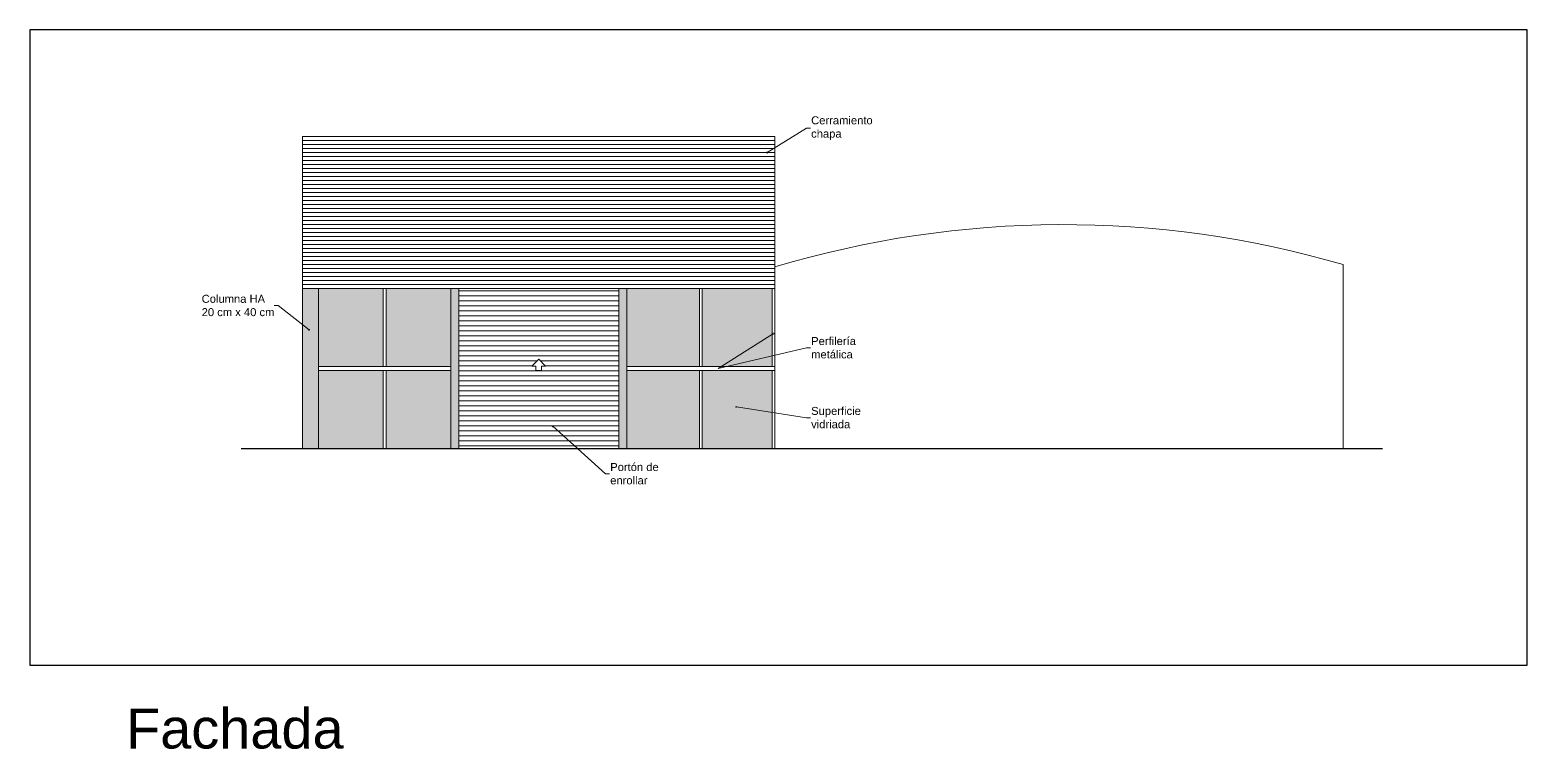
# Model space of a CAD drawing. Header units: millimetres. Extents: x 265 to 853, y -178 to 32.
# Drawn here: x 745.4 to 782.81, y -177.9 to -159.91 of the extents above; entities that cross this region are included whole.
import ezdxf
from ezdxf import colors
from ezdxf.entities.mleader import LeaderData, LeaderLine
from ezdxf.math import Vec2, Vec3

# ---------------------------------------------------------------- set-up
doc = ezdxf.new("R2010")
doc.units = ezdxf.units.MM
doc.header["$LTSCALE"] = 0.1
doc.header["$MEASUREMENT"] = 0
doc.linetypes.add('CONTINUA', pattern=[200, 100, 100])
for name, color, linetype, lineweight in [('00_ARQ_CHAPA', 4, 'CONTINUA', 13), ('00_ARQ_HORMIGON', 2, 'CONTINUA', 20), ('00_ARQ_VIDRIO', 4, 'CONTINUA', 20), ('00_ARQ_VISTA ADELANTE', 1, 'CONTINUA', 30), ('00_ARQ_VISTA ATRAS', 5, 'CONTINUA', 20), ('00_EST_TEXTO', 6, 'Continuous', 9), ('00_EST_Viga_Montante', 5, 'Continuous', 20)]:
    doc.layers.add(name, color=color, linetype=linetype, lineweight=lineweight)
doc.layers.add('00_EST_EXISTENTE', color=8, linetype='Continuous', lineweight=20, transparency=0.5)
doc.layers.add('00_EST_NoImprimir', color=1, linetype='Continuous', plot=False)
doc.styles.add('Arial1_50', font='arial.ttf', dxfattribs={"height": 0.05})
doc.styles.add('Arial20', font='arial.ttf', dxfattribs={"height": 0.2})

# ---------------------------------------------------------------- blocks, each defined once
blk = doc.blocks.new('_DotSmall')
at = {"color": 0, "linetype": 'ByBlock', "const_width": 0.5}
blk.add_lwpolyline([(-0.0625, 0, 1), (0.0625, 0, 1)], format="xyb", close=True, dxfattribs=at)

msp = doc.modelspace()

# ---------------------------------------------------------------- hatches: boundary and pattern name
at = {"layer": '00_ARQ_HORMIGON', "true_color": 0x9b9897, "transparency": 33554508}
h = msp.add_hatch(color=253, dxfattribs=at)
h.dxf.hatch_style = 1
h.paths.add_polyline_path([(752.616, -166.383), (752.216, -166.383), (752.216, -170.383), (752.616, -170.383)])
h = msp.add_hatch(color=253, dxfattribs=at)
h.dxf.hatch_style = 1
h.paths.add_polyline_path([(756.116, -166.383), (755.916, -166.383), (755.916, -170.383), (756.116, -170.383)])
h.paths.add_polyline_path([(760.116, -170.383), (760.316, -170.383), (760.316, -166.383), (760.116, -166.383)])
at = {"layer": '00_ARQ_VIDRIO', "true_color": 0x91f2ed, "transparency": 33554470}
h = msp.add_hatch(color=121, dxfattribs=at)
h.dxf.hatch_style = 1
h.paths.add_polyline_path([(752.616, -168.333), (754.231, -168.333), (754.231, -166.383), (752.616, -166.383)])
h.paths.add_polyline_path([(754.301, -168.333), (755.916, -168.333), (755.916, -166.383), (754.301, -166.383)])
h.paths.add_polyline_path([(754.301, -170.383), (755.916, -170.383), (755.916, -168.433), (754.301, -168.433)])
h.paths.add_polyline_path([(754.231, -168.433), (752.616, -168.433), (752.616, -170.383), (754.231, -170.383)])
h.paths.add_polyline_path([(760.316, -170.383), (762.131, -170.383), (762.131, -168.433), (760.316, -168.433)])
h.paths.add_polyline_path([(762.131, -168.333), (762.131, -166.383), (760.316, -166.383), (760.316, -168.333)])
h.paths.add_polyline_path([(762.201, -168.333), (763.946, -168.333), (763.946, -166.383), (762.201, -166.383)])
h.paths.add_polyline_path([(762.201, -168.433), (762.201, -170.383), (763.946, -170.383), (763.946, -168.433)])
at = {"layer": '00_ARQ_VISTA ATRAS', "true_color": 0x9b9897, "transparency": 33554559}
h = msp.add_hatch(dxfattribs=at)
h.set_pattern_fill('ANSI31', color=253, angle=135)
h.set_pattern_definition([(180, (0, -27.31411), (-1e-17, -0.125), [])])
h.paths.add_polyline_path([(756.116, -170.383), (760.116, -170.383), (760.116, -166.383), (756.116, -166.383)])
h.paths.add_polyline_path([(757.946, -168.323), (758.116, -168.148), (758.286, -168.323), (758.186, -168.323), (758.186, -168.427), (758.046, -168.427), (758.046, -168.323)], flags=16)

# ---------------------------------------------------------------- linework, layer by layer
at = {"layer": '00_ARQ_CHAPA'}
for p, q in [((764.016, -162.683), (752.216, -162.683)), ((764.016, -162.783), (752.216, -162.783)), ((764.016, -162.883), (752.216, -162.883)), ((764.016, -162.983), (752.216, -162.983)), ((764.016, -163.083), (752.216, -163.083)), ((764.016, -163.183), (752.216, -163.183)), ((764.016, -163.283), (752.216, -163.283)), ((764.016, -163.383), (752.216, -163.383)), ((764.016, -163.483), (752.216, -163.483)), ((764.016, -163.583), (752.216, -163.583)), ((764.016, -163.683), (752.216, -163.683)), ((764.016, -163.783), (752.216, -163.783)), ((764.016, -163.883), (752.216, -163.883)), ((764.016, -163.983), (752.216, -163.983)), ((764.016, -164.083), (752.216, -164.083)), ((764.016, -164.183), (752.216, -164.183)), ((764.016, -164.283), (752.216, -164.283)), ((764.016, -164.383), (752.216, -164.383)), ((764.016, -164.483), (752.216, -164.483)), ((764.016, -164.583), (752.216, -164.583)), ((764.016, -164.683), (752.216, -164.683)), ((764.016, -164.783), (752.216, -164.783)), ((764.016, -164.883), (752.216, -164.883)), ((764.016, -164.983), (752.216, -164.983)), ((764.016, -165.083), (752.216, -165.083)), ((764.016, -165.183), (752.216, -165.183)), ((764.016, -165.283), (752.216, -165.283)), ((764.016, -165.383), (752.216, -165.383)), ((764.016, -165.483), (752.216, -165.483)), ((764.016, -165.583), (752.216, -165.583)), ((764.016, -165.683), (752.216, -165.683)), ((764.016, -165.783), (752.216, -165.783)), ((764.016, -165.883), (752.216, -165.883)), ((764.016, -165.983), (752.216, -165.983)), ((764.016, -166.083), (752.216, -166.083)), ((764.016, -166.183), (752.216, -166.183)), ((764.016, -166.283), (752.216, -166.283))]:
    msp.add_line(p, q, dxfattribs=at)
at = {"layer": '00_ARQ_VISTA ADELANTE'}
msp.add_line((750.682, -170.383), (779.195, -170.383), dxfattribs=at)
at = {"layer": '00_ARQ_VISTA ATRAS'}
for p, q in [((752.216, -162.583), (764.016, -162.583)), ((752.216, -170.383), (752.216, -162.583)), ((764.016, -164.583), (764.016, -162.583)), ((764.016, -170.383), (764.016, -164.354)), ((764.016, -166.383), (752.216, -166.383)), ((752.616, -166.383), (752.616, -170.383)), ((754.231, -166.383), (754.231, -168.333)), ((754.301, -166.383), (754.301, -168.333)), ((755.916, -166.383), (755.916, -170.383)), ((756.116, -166.383), (756.116, -170.383)), ((756.116, -166.383), (760.116, -166.383)), ((760.116, -166.383), (760.116, -170.383)), ((760.316, -166.383), (760.316, -170.383)), ((762.131, -166.383), (762.131, -168.333)), ((762.201, -166.383), (762.201, -168.333)), ((763.946, -168.333), (763.946, -166.383)), ((758.116, -168.148), (757.946, -168.323)), ((758.116, -168.148), (758.286, -168.323)), ((752.616, -168.333), (755.916, -168.333)), ((752.616, -168.433), (755.916, -168.433)), ((754.231, -168.433), (754.231, -170.383)), ((754.301, -168.433), (754.301, -170.383)), ((757.946, -168.323), (758.046, -168.323)), ((758.046, -168.323), (758.046, -168.427)), ((758.046, -168.427), (758.186, -168.427)), ((758.186, -168.323), (758.286, -168.323)), ((758.186, -168.323), (758.186, -168.427)), ((760.316, -168.333), (764.016, -168.333)), ((760.316, -168.433), (764.016, -168.433)), ((762.131, -168.433), (762.131, -170.383)), ((762.201, -168.433), (762.201, -170.383)), ((763.946, -170.383), (763.946, -168.433))]:
    msp.add_line(p, q, dxfattribs=at)
at = {"layer": '00_EST_EXISTENTE'}
msp.add_line((778.216, -170.383), (778.216, -165.783), dxfattribs=at)
msp.add_arc((771.216, -189.783), 25, 73.7398, 106.7383, dxfattribs=at)
at = {"layer": '00_EST_NoImprimir'}
msp.add_lwpolyline([(745.404, -175.802), (782.809, -175.802), (782.809, -159.915), (745.404, -159.915)], close=True, dxfattribs=at)
at = {"layer": '00_EST_Viga_Montante'}
msp.add_line((764.016, -163.744), (764.016, -164.354), dxfattribs=at)

# ---------------------------------------------------------------- texts
at = {"layer": '00_EST_TEXTO', "insert": (747.805, -176.882), "char_height": 1, "attachment_point": 1, "style": 'Arial1_50'}
msp.add_mtext_dynamic_manual_height_columns('Fachada', width=15.00094, gutter_width=0.25, heights=[0], dxfattribs=at)

# ---------------------------------------------------------------- leaders
at = {"layer": '00_EST_TEXTO'}
ml = msp.add_multileader_mtext('Standard', dxfattribs=at)
ml.set_content('Cerramiento\\Pchapa', color=2, style='Arial20')
ml.set_leader_properties(color=256, linetype='ByLayer', lineweight=-1)
ml.set_arrow_properties(name='DOTSMALL')
ml.build(insert=Vec2(0, 0))
ml.multileader.update_dxf_attribs({"text_left_attachment_type": 2, "text_right_attachment_type": 2, "dogleg_length": 0.1, "arrow_head_size": 0.08})
ctx = ml.context
ctx.base_point, ctx.char_height, ctx.arrow_head_size, ctx.landing_gap_size, ctx.plane_origin = Vec3(764.902, -162.372), 0.2, 0.08, 0.02, Vec3(763.825, -162.98)
ctx.left_attachment, ctx.right_attachment = 2, 2
notes = []
notes.append((ctx, [(0, (1, 1, 0), (764.802, -162.372), (1, 0), 0.1, [(0, [(763.825, -162.98)], 0, [])])]))
ctx.mtext.insert, ctx.mtext.flow_direction = Vec3(764.922, -162.075), 5
ml = msp.add_multileader_mtext('Standard', dxfattribs=at)
ml.set_content('Columna HA\\P20 cm x 40 cm', color=2, style='Arial20')
ml.set_leader_properties(color=256, linetype='ByLayer', lineweight=-1)
ml.set_arrow_properties(name='DOTSMALL')
ml.build(insert=Vec2(0, 0))
ml.multileader.update_dxf_attribs({"text_left_attachment_type": 2, "text_right_attachment_type": 2, "dogleg_length": 0.1, "arrow_head_size": 0.08})
ctx = ml.context
ctx.base_point, ctx.char_height, ctx.arrow_head_size, ctx.landing_gap_size, ctx.plane_origin = Vec3(749.675, -166.809), 0.2, 0.08, 0.02, Vec3(752.377, -167.417)
ctx.left_attachment, ctx.right_attachment = 2, 2
notes.append((ctx, [(1, (1, 1, 0), (751.605, -166.809), (-1, 0), 0.1, [(0, [(752.377, -167.417)], 0, [])])]))
ctx.mtext.insert, ctx.mtext.flow_direction = Vec3(749.695, -166.538), 5
ml = msp.add_multileader_mtext('Standard', dxfattribs=at)
ml.set_content('Perfilería\\Pmetálica', color=2, style='Arial20')
ml.set_leader_properties(color=256, linetype='ByLayer', lineweight=-1)
ml.set_arrow_properties(name='DOTSMALL')
ml.build(insert=Vec2(0, 0))
ml.multileader.update_dxf_attribs({"text_left_attachment_type": 2, "text_right_attachment_type": 2, "dogleg_length": 0.1, "arrow_head_size": 0.08})
ctx = ml.context
ctx.base_point, ctx.char_height, ctx.arrow_head_size, ctx.landing_gap_size, ctx.plane_origin = Vec3(764.902, -167.864), 0.2, 0.08, 0.02, Vec3(763.825, -168.473)
ctx.left_attachment, ctx.right_attachment = 2, 2
notes.append((ctx, [(0, (1, 1, 0), (764.802, -167.864), (1, 0), 0.1, [(1, [(763.982, -167.508), (762.599, -168.38)], 0, [])])]))
ctx.mtext.insert, ctx.mtext.flow_direction = Vec3(764.922, -167.594), 5
ml = msp.add_multileader_mtext('Standard', dxfattribs=at)
ml.set_content('Superficie\\Pvidriada', color=2, style='Arial20')
ml.set_leader_properties(color=256, linetype='ByLayer', lineweight=-1)
ml.set_arrow_properties(name='DOTSMALL')
ml.build(insert=Vec2(0, 0))
ml.multileader.update_dxf_attribs({"text_left_attachment_type": 2, "text_right_attachment_type": 2, "dogleg_length": 0.1, "arrow_head_size": 0.08})
ctx = ml.context
ctx.base_point, ctx.char_height, ctx.arrow_head_size, ctx.landing_gap_size, ctx.plane_origin = Vec3(764.902, -169.611), 0.2, 0.08, 0.02, Vec3(763.825, -170.219)
ctx.left_attachment, ctx.right_attachment = 2, 2
notes.append((ctx, [(0, (1, 1, 0), (764.802, -169.611), (1, 0), 0.1, [(0, [(763.054, -169.339)], 0, [])])]))
ctx.mtext.insert, ctx.mtext.flow_direction = Vec3(764.922, -169.341), 5
ml = msp.add_multileader_mtext('Standard', dxfattribs=at)
ml.set_content('Portón de\\Penrollar', color=2, style='Arial20')
ml.set_leader_properties(color=256, linetype='ByLayer', lineweight=-1)
ml.set_arrow_properties(name='DOTSMALL')
ml.build(insert=Vec2(0, 0))
ml.multileader.update_dxf_attribs({"text_left_attachment_type": 2, "text_right_attachment_type": 2, "dogleg_length": 0.1, "arrow_head_size": 0.08})
ctx = ml.context
ctx.base_point, ctx.char_height, ctx.arrow_head_size, ctx.landing_gap_size, ctx.plane_origin = Vec3(759.882, -171.013), 0.2, 0.08, 0.02, Vec3(758.805, -171.621)
ctx.left_attachment, ctx.right_attachment = 2, 2
notes.append((ctx, [(0, (1, 1, 0), (759.782, -171.013), (1, 0), 0.1, [(0, [(758.465, -169.824)], 0, [])])]))
ctx.mtext.insert, ctx.mtext.flow_direction = Vec3(759.902, -170.744), 5
for ctx, leaders in notes:
    for number, flags, end, landing, length, lines in leaders:
        leader = LeaderData()
        leader.index, (leader.has_last_leader_line, leader.has_dogleg_vector, leader.attachment_direction) = number, flags
        leader.last_leader_point, leader.dogleg_vector, leader.dogleg_length = Vec3(end), Vec3(landing), length
        for number, points, colour, breaks in lines:
            line = LeaderLine()
            line.index, line.vertices, line.color, line.breaks = number, Vec3.list(points), colors.encode_raw_color(colour), breaks
            leader.lines.append(line)
        ctx.leaders.append(leader)

doc.saveas('drawing.dxf')
